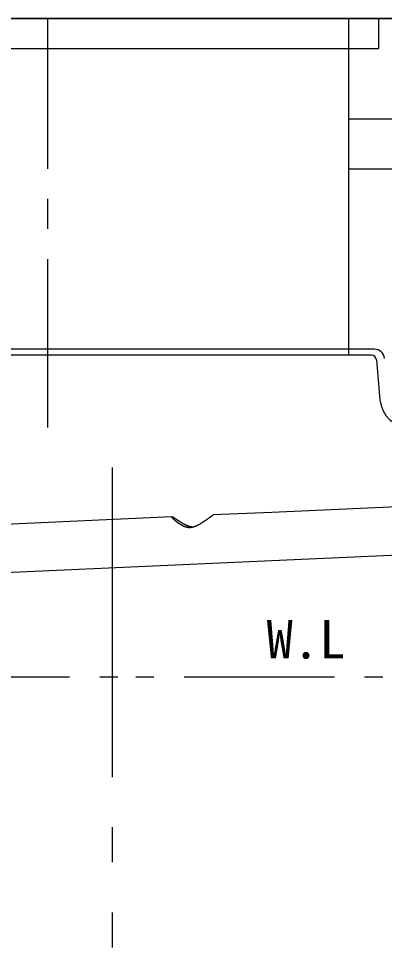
# Model space of a CAD drawing. Units: millimetres, scale not verified. Extents: x -9604 to 7714, y -6452 to 5625.
# Drawn here: x -5885 to -5521, y -1960 to -1033 of the extents above; entities that cross this region are included whole.
import ezdxf
from ezdxf.enums import TextEntityAlignment as Align

# ---------------------------------------------------------------- set-up
doc = ezdxf.new("R2010")
doc.units = ezdxf.units.MM
doc.header["$LTSCALE"] = 30
doc.linetypes.add('CHAIN1', pattern=[8, 5, -1, 1, -1])
doc.linetypes.add('DOUBLE_CHAIN1', pattern=[8.8, 5, -1, 0.6, -0.6, 0.6, -1])
for name, color, linetype, lineweight in [('0-1_KIKI', 3, 'Continuous', 25), ('0-2_SEISAKU', 2, 'Continuous', 25), ('1-1_11', 3, 'Continuous', 25), ('1-4_14', 3, 'Continuous', 25), ('1-6_16', 3, 'Continuous', 25)]:
    doc.layers.add(name, color=color, linetype=linetype, lineweight=lineweight)
doc.layers.add('1-3_13', color=4, linetype='Continuous')
doc.styles.add('MS Gothic', font='')
doc.styles.get('MS Gothic').set_extended_font_data('MS Gothic')

msp = doc.modelspace()

# ---------------------------------------------------------------- linework, layer by layer
at = {"layer": '0-1_KIKI', "linetype": 'CHAIN1'}
msp.add_line((-5856.74, -1032.9), (-5856.74, -1440.9), dxfattribs=at)
at = {"layer": '0-1_KIKI'}
msp.add_line((-5732.73, -1530.18), (-5969.07, -1540.79), dxfattribs=at)
for points in [[(-5125.09, -1502.89), (-5633.05, -1525.7), (-5691.5, -1528.33)], [(-5697.37, -1532.35), (-5697.2, -1532.23), (-5697.03, -1532.11), (-5696.87, -1532), (-5696.73, -1531.9), (-5696.6, -1531.81), (-5696.48, -1531.72), (-5696.36, -1531.64), (-5696.24, -1531.56), (-5696.13, -1531.48), (-5696.01, -1531.39), (-5695.89, -1531.31), (-5695.76, -1531.22), (-5695.62, -1531.13), (-5695.48, -1531.03), (-5695.34, -1530.93), (-5695.2, -1530.84), (-5695.06, -1530.75), (-5694.94, -1530.66), (-5694.82, -1530.58), (-5691.5, -1528.33)], [(-5731.87, -1530.49), (-5731.96, -1530.45), (-5732.05, -1530.4), (-5732.13, -1530.36), (-5732.2, -1530.33), (-5732.27, -1530.3), (-5732.32, -1530.27), (-5732.37, -1530.25), (-5732.42, -1530.23), (-5732.46, -1530.22), (-5732.5, -1530.2), (-5732.53, -1530.19), (-5732.57, -1530.19), (-5732.6, -1530.18), (-5732.64, -1530.18), (-5732.67, -1530.18), (-5732.7, -1530.18), (-5732.73, -1530.18), (-5732.76, -1530.18), (-5732.78, -1530.19), (-5732.8, -1530.19), (-5732.82, -1530.2), (-5732.83, -1530.22), (-5732.84, -1530.23), (-5732.84, -1530.24), (-5732.84, -1530.26), (-5732.83, -1530.29), (-5732.82, -1530.32), (-5732.81, -1530.35), (-5732.79, -1530.39), (-5732.77, -1530.43), (-5732.74, -1530.47), (-5732.71, -1530.52), (-5732.68, -1530.57), (-5732.65, -1530.62), (-5732.62, -1530.68), (-5732.58, -1530.73), (-5732.55, -1530.77), (-5732.51, -1530.82), (-5732.47, -1530.87)], [(-5732.47, -1530.87), (-5732.43, -1530.92), (-5732.39, -1530.97), (-5732.34, -1531.03), (-5732.28, -1531.09), (-5732.22, -1531.16), (-5732.15, -1531.24), (-5732.07, -1531.32), (-5731.99, -1531.41), (-5731.9, -1531.5), (-5731.81, -1531.6), (-5731.73, -1531.69), (-5731.64, -1531.78), (-5731.55, -1531.87), (-5731.47, -1531.95), (-5731.39, -1532.03), (-5731.32, -1532.1), (-5731.24, -1532.18), (-5731.16, -1532.26), (-5731.07, -1532.34), (-5730.97, -1532.43), (-5730.87, -1532.53), (-5730.75, -1532.64), (-5730.63, -1532.75), (-5730.5, -1532.87), (-5730.36, -1532.99), (-5730.23, -1533.11), (-5730.09, -1533.23), (-5729.96, -1533.34), (-5729.84, -1533.45), (-5729.72, -1533.56), (-5729.61, -1533.66), (-5729.5, -1533.75), (-5729.39, -1533.84), (-5729.28, -1533.94), (-5729.16, -1534.03), (-5729.04, -1534.14), (-5728.9, -1534.25), (-5728.76, -1534.36), (-5728.6, -1534.49)], [(-5726.85, -1533.66), (-5727, -1533.56), (-5727.14, -1533.47), (-5727.3, -1533.37), (-5727.47, -1533.26), (-5727.64, -1533.14), (-5727.82, -1533.02), (-5728, -1532.9), (-5728.19, -1532.78), (-5728.36, -1532.67), (-5728.53, -1532.56), (-5728.69, -1532.45), (-5728.84, -1532.36), (-5728.97, -1532.27), (-5729.1, -1532.19), (-5729.22, -1532.11), (-5729.34, -1532.03), (-5729.45, -1531.96), (-5729.57, -1531.88), (-5729.7, -1531.8), (-5729.83, -1531.72), (-5729.97, -1531.63), (-5730.12, -1531.54), (-5730.26, -1531.45), (-5730.4, -1531.36), (-5730.54, -1531.27), (-5730.67, -1531.19), (-5730.79, -1531.11), (-5730.9, -1531.05), (-5731, -1530.98), (-5731.1, -1530.93), (-5731.18, -1530.88), (-5731.27, -1530.83), (-5731.35, -1530.78), (-5731.43, -1530.74), (-5731.51, -1530.69), (-5731.6, -1530.64), (-5731.69, -1530.59), (-5731.78, -1530.54), (-5731.87, -1530.49)], [(-5728.6, -1534.49), (-5728.44, -1534.62), (-5728.27, -1534.76), (-5728.1, -1534.89), (-5727.93, -1535.02), (-5727.77, -1535.15), (-5727.61, -1535.28), (-5727.46, -1535.39), (-5727.32, -1535.5), (-5727.18, -1535.6), (-5727.04, -1535.71), (-5726.9, -1535.81), (-5726.76, -1535.92), (-5726.6, -1536.03), (-5726.42, -1536.15), (-5726.24, -1536.28), (-5726.04, -1536.42), (-5725.83, -1536.57), (-5725.61, -1536.71), (-5725.4, -1536.86), (-5725.18, -1537), (-5724.98, -1537.14), (-5724.78, -1537.27), (-5724.59, -1537.39), (-5724.42, -1537.5), (-5724.25, -1537.61), (-5724.08, -1537.71), (-5723.91, -1537.81), (-5723.74, -1537.92), (-5723.55, -1538.02), (-5723.35, -1538.13), (-5723.13, -1538.25), (-5722.89, -1538.38), (-5722.65, -1538.51), (-5722.4, -1538.64), (-5722.15, -1538.77), (-5721.9, -1538.89), (-5721.66, -1539.01), (-5721.43, -1539.12), (-5721.22, -1539.23)], [(-5719.1, -1538.25), (-5719.35, -1538.12), (-5719.6, -1538), (-5719.82, -1537.89), (-5720.03, -1537.79), (-5720.22, -1537.68), (-5720.41, -1537.58), (-5720.6, -1537.48), (-5720.79, -1537.38), (-5720.99, -1537.26), (-5721.2, -1537.14), (-5721.43, -1537.02), (-5721.66, -1536.88), (-5721.91, -1536.73), (-5722.16, -1536.59), (-5722.41, -1536.45), (-5722.65, -1536.3), (-5722.88, -1536.17), (-5723.1, -1536.04), (-5723.3, -1535.92), (-5723.48, -1535.8), (-5723.66, -1535.7), (-5723.82, -1535.6), (-5723.99, -1535.49), (-5724.15, -1535.39), (-5724.32, -1535.28), (-5724.5, -1535.17), (-5724.7, -1535.05), (-5724.9, -1534.92), (-5725.1, -1534.79), (-5725.31, -1534.65), (-5725.52, -1534.52), (-5725.72, -1534.39), (-5725.92, -1534.26), (-5726.1, -1534.15), (-5726.27, -1534.04), (-5726.42, -1533.94), (-5726.57, -1533.84), (-5726.71, -1533.75), (-5726.85, -1533.66)], [(-5712.3, -1540.43), (-5712.52, -1540.41), (-5712.57, -1540.4), (-5712.64, -1540.39), (-5712.71, -1540.39), (-5712.79, -1540.37), (-5712.88, -1540.36), (-5712.97, -1540.35), (-5713.06, -1540.34), (-5713.15, -1540.32), (-5713.25, -1540.31), (-5713.35, -1540.29), (-5713.45, -1540.27), (-5713.56, -1540.25), (-5713.68, -1540.22), (-5713.81, -1540.19), (-5713.96, -1540.15), (-5714.13, -1540.11), (-5714.32, -1540.06), (-5714.52, -1540.01), (-5714.74, -1539.95), (-5714.96, -1539.89), (-5715.19, -1539.83), (-5715.42, -1539.76), (-5715.64, -1539.69), (-5715.86, -1539.62), (-5716.07, -1539.56), (-5716.27, -1539.49), (-5716.46, -1539.42), (-5716.65, -1539.34), (-5716.85, -1539.27), (-5717.05, -1539.18), (-5717.27, -1539.09), (-5717.5, -1538.99), (-5717.75, -1538.88), (-5718.01, -1538.76), (-5718.28, -1538.63), (-5718.55, -1538.5), (-5718.83, -1538.38), (-5719.1, -1538.25)], [(-5713.53, -1540.62), (-5713.36, -1540.61), (-5713.19, -1540.59), (-5713.02, -1540.57), (-5712.84, -1540.54), (-5712.65, -1540.51), (-5712.46, -1540.47), (-5712.25, -1540.42), (-5712.02, -1540.37), (-5711.78, -1540.31), (-5711.52, -1540.24), (-5711.25, -1540.16), (-5710.96, -1540.08), (-5710.67, -1539.99), (-5710.38, -1539.9), (-5710.1, -1539.81), (-5709.83, -1539.72), (-5709.57, -1539.63), (-5709.33, -1539.55), (-5709.11, -1539.47), (-5708.9, -1539.38), (-5708.7, -1539.3), (-5708.5, -1539.21), (-5708.3, -1539.12), (-5708.08, -1539.02), (-5707.86, -1538.91), (-5707.61, -1538.79), (-5707.35, -1538.67), (-5707.09, -1538.53), (-5706.82, -1538.4), (-5706.55, -1538.26), (-5706.28, -1538.12), (-5706.03, -1537.99), (-5705.79, -1537.86), (-5705.57, -1537.74), (-5705.37, -1537.63), (-5705.17, -1537.52), (-5704.99, -1537.41), (-5704.8, -1537.31), (-5704.61, -1537.19)], [(-5704.61, -1537.19), (-5704.42, -1537.07), (-5704.22, -1536.95), (-5703.99, -1536.81), (-5703.76, -1536.67), (-5703.52, -1536.52), (-5703.28, -1536.36), (-5703.03, -1536.21), (-5702.79, -1536.06), (-5702.57, -1535.91), (-5702.35, -1535.78), (-5702.16, -1535.65), (-5701.98, -1535.53), (-5701.81, -1535.42), (-5701.64, -1535.31), (-5701.48, -1535.2), (-5701.32, -1535.09), (-5701.15, -1534.98), (-5700.98, -1534.86), (-5700.79, -1534.73), (-5700.59, -1534.6), (-5700.39, -1534.46), (-5700.19, -1534.32), (-5699.98, -1534.18), (-5699.78, -1534.04), (-5699.59, -1533.91), (-5699.41, -1533.79), (-5699.25, -1533.67), (-5699.1, -1533.56), (-5698.95, -1533.46), (-5698.81, -1533.37), (-5698.67, -1533.27), (-5698.54, -1533.17), (-5698.39, -1533.07), (-5698.24, -1532.96), (-5698.08, -1532.85), (-5697.9, -1532.73), (-5697.73, -1532.6), (-5697.55, -1532.47), (-5697.37, -1532.35)], [(-5721.22, -1539.23), (-5721.02, -1539.32), (-5720.82, -1539.41), (-5720.63, -1539.49), (-5720.44, -1539.56), (-5720.24, -1539.64), (-5720.03, -1539.71), (-5719.8, -1539.79), (-5719.56, -1539.87), (-5719.29, -1539.95), (-5719.02, -1540.03), (-5718.74, -1540.12), (-5718.46, -1540.19), (-5718.19, -1540.27), (-5717.92, -1540.34), (-5717.67, -1540.4), (-5717.43, -1540.45), (-5717.21, -1540.5), (-5717.01, -1540.54), (-5716.82, -1540.57), (-5716.63, -1540.6), (-5716.46, -1540.62), (-5716.28, -1540.64), (-5716.11, -1540.65), (-5715.94, -1540.66), (-5715.78, -1540.67), (-5715.61, -1540.67), (-5715.46, -1540.67), (-5715.31, -1540.67), (-5715.18, -1540.67), (-5715.07, -1540.67), (-5714.74, -1540.67), (-5714.51, -1540.66), (-5714.41, -1540.66), (-5714.3, -1540.66), (-5714.17, -1540.66), (-5714.02, -1540.65), (-5713.87, -1540.64), (-5713.7, -1540.64), (-5713.53, -1540.62)]]:
    msp.add_lwpolyline(points, dxfattribs=at)
at = {"layer": '0-2_SEISAKU'}
for p, q in [((-3833.7, -1032.9), (-7211.52, -1032.9)), ((-6281.23, -1032.9), (-4511.74, -1032.9)), ((-5556.74, -1032.9), (-5556.74, -1362.9)), ((-5526.74, -1032.9), (-5526.74, -1062.9)), ((-6186.74, -1062.9), (-5526.74, -1062.9)), ((-5556.74, -1132.9), (-5266.74, -1132.9)), ((-5556.74, -1182.9), (-5266.74, -1182.9))]:
    msp.add_line(p, q, dxfattribs=at)
at = {"layer": '1-1_11'}
for p, q in [((-5729.55, -1578.08), (-5122.94, -1550.84)), ((-6055.78, -1592.74), (-5729.55, -1578.08))]:
    msp.add_line(p, q, dxfattribs=at)
at = {"layer": '1-4_14', "linetype": 'CHAIN1'}
msp.add_line((-5856.74, -1291.04), (-5856.74, -1445.22), dxfattribs=at)
msp.add_line((-5856.74, -1291.04), (-5856.74, -1445.22), dxfattribs=at)
at = {"layer": '1-4_14'}
for p, q in [((-5530.91, -1362.9), (-6182.58, -1362.9)), ((-5533.83, -1368.9), (-6179.66, -1368.9)), ((-5556.74, -1362.9), (-5556.74, -1368.9)), ((-5528.85, -1373.47), (-5525.34, -1413.52))]:
    msp.add_line(p, q, dxfattribs=at)
at = {"layer": '1-4_14', "color": 4, "linetype": 'DOUBLE_CHAIN1'}
msp.add_line((-6248.61, -1689.9), (-4554.87, -1689.9), dxfattribs=at)
at = {"layer": '1-4_14'}
for centre, radius, start, end in [((-5533.83, -1373.9), 5, 5, 90), ((-5530.91, -1372.9), 10, 5, 90), ((-5495.46, -1410.9), 30, 185, 270)]:
    msp.add_arc(centre, radius, start, end, dxfattribs=at)
at = {"layer": '1-6_16'}
for p, q in [((-5791.74, -1789.9), (-5791.74, -1480.9)), ((-5791.74, -1874.9), (-5791.74, -1839.9)), ((-5791.74, -1959.9), (-5791.74, -1924.9))]:
    msp.add_line(p, q, dxfattribs=at)

# ---------------------------------------------------------------- texts
at = {"layer": '1-3_13', "style": 'MS Gothic'}
msp.add_text('W.L', height=38.48, dxfattribs=at).set_placement((-5638.32, -1683.03), align=Align.BOTTOM_LEFT)

doc.saveas('drawing.dxf')
